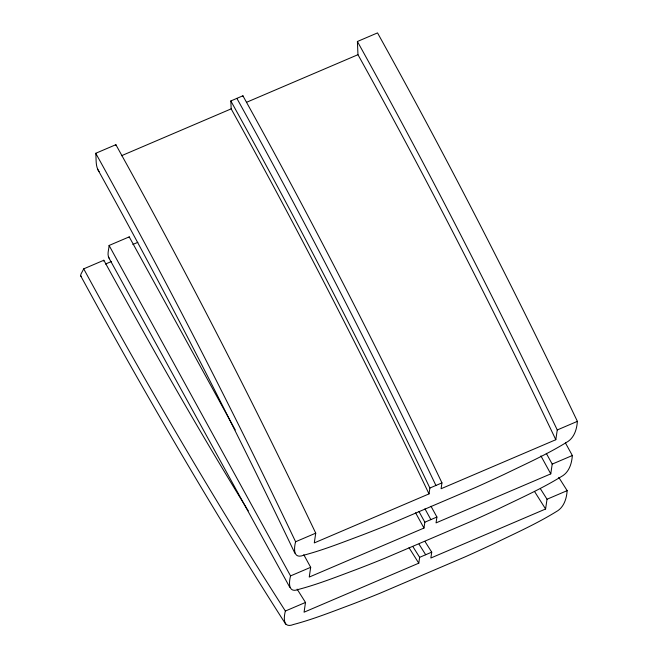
<?xml version="1.0" encoding="UTF-8"?>
<svg xmlns="http://www.w3.org/2000/svg" width="658" height="658" viewBox="0 0 658 658"><rect width="100%" height="100%" fill="white"/><g stroke="black" fill="none" stroke-linecap="round" stroke-linejoin="round"><path stroke-width="0.99" d="M81.247 276.508L80.613 275.686L80.942 274.131L83.722 268.851L103.849 260.247C149.679 343.747 196.388 426.812 246.437 507.869M235.243 429.921L129.223 236.872L109.096 245.467C108.94 249.727 106.563 254.991 109.491 258.726M83.722 268.851C146.923 385.226 213.973 499.496 285.375 611.035C283.598 617.796 282.882 628.752 293.501 624.491C313.307 619.252 332.38 611.611 351.561 604.496A633.983 228.77 -28.8 0 0 380.061 593.212L465.338 556.775A633.983 228.77 -28.8 0 0 494.117 543.59C514.984 533.441 536.295 523.949 556.076 511.768C563.865 507.631 566.563 498.863 567.155 490.646L558.765 477.354M109.096 245.467L290.556 575.906C288.788 582.667 288.072 593.623 298.691 589.362C318.488 584.123 337.57 576.482 356.751 569.367A633.983 228.77 -28.8 0 0 385.243 558.083L470.519 521.646A633.983 228.77 -28.8 0 0 499.299 508.461C520.174 498.312 541.476 488.82 561.266 476.639C569.055 472.502 571.753 463.734 572.345 455.517L565.436 442.941M95.739 153.289C166.416 280.653 232.924 410.279 295.606 541.756C293.83 548.517 293.114 559.473 303.733 555.204C323.53 549.965 342.612 542.332 361.793 535.209A633.983 228.77 -28.8 0 0 390.293 523.933L475.561 487.496A633.983 228.77 -28.8 0 0 504.341 474.303C525.216 464.161 546.518 454.67 566.308 442.489C574.097 438.351 576.795 429.575 577.387 421.359C514.646 289.923 448.238 160.239 377.528 32.9L357.401 41.503L357.968 54.688C428.013 180.884 493.681 309.457 555.813 439.717L441.09 488.738L441.954 482.882C379.485 351.898 313.323 222.684 242.901 95.788L230.826 100.954L231.172 108.866C301.191 235.071 366.876 363.635 429.016 493.895L314.285 542.916L315.733 533.153C253.034 401.693 186.559 272.042 115.866 144.694L95.739 153.289C96.446 159.343 95.221 166.425 99.103 171.59M129.132 237.48L129.223 236.872M297.112 589.149L305.501 602.44L304.062 612.195L418.784 563.182L419.648 557.326L413.018 546.814M303.782 554.735L310.683 567.311L309.244 577.066L423.974 528.053L424.838 522.197L418.916 511.422M429.016 493.895L429.88 488.039C367.386 357.072 301.241 227.849 230.826 100.954M425.093 541.657L431.722 552.161L430.858 558.017L545.589 509.004L547.028 499.241L540.407 488.754M430.998 506.257L436.912 517.032L436.048 522.888L550.771 473.875L552.21 464.112L546.296 453.337M555.813 439.717L557.26 429.962C494.545 298.502 428.103 168.843 357.401 41.503M103.429 260.996L103.849 260.247M121.508 155.724L231.172 108.866M246.577 102.278L357.968 54.688M132.842 244.463L137.859 242.325M105.51 264.039L111.358 261.539M295.606 541.756L315.733 533.153M557.26 429.962L577.387 421.359M429.88 488.039L441.954 482.882M290.556 575.906L310.683 567.311M552.21 464.112L572.345 455.517M424.838 522.197L436.912 517.032M285.375 611.035L305.501 602.44M547.028 499.241L567.155 490.646M419.648 557.326L431.722 552.161M534.502 491.427L545.589 509.004M419.056 544.232L425.685 554.743M409.029 547.719L418.784 563.182M285.769 624.294C213.077 510.682 145.04 394.167 80.613 275.686M246.898 508.618L248.263 510.838M540.909 455.912L550.771 473.875M236.864 98.371C307.253 225.283 373.481 354.456 435.917 485.464M424.953 508.84L430.875 519.614M415.585 512.788L423.974 528.053M108.389 256.982L289.857 587.421M97.507 169.007C167.362 294.965 232.85 423.291 294.899 553.263M242.901 95.788L242.934 96.455M115.866 144.694L115.907 145.517"/></g></svg>
